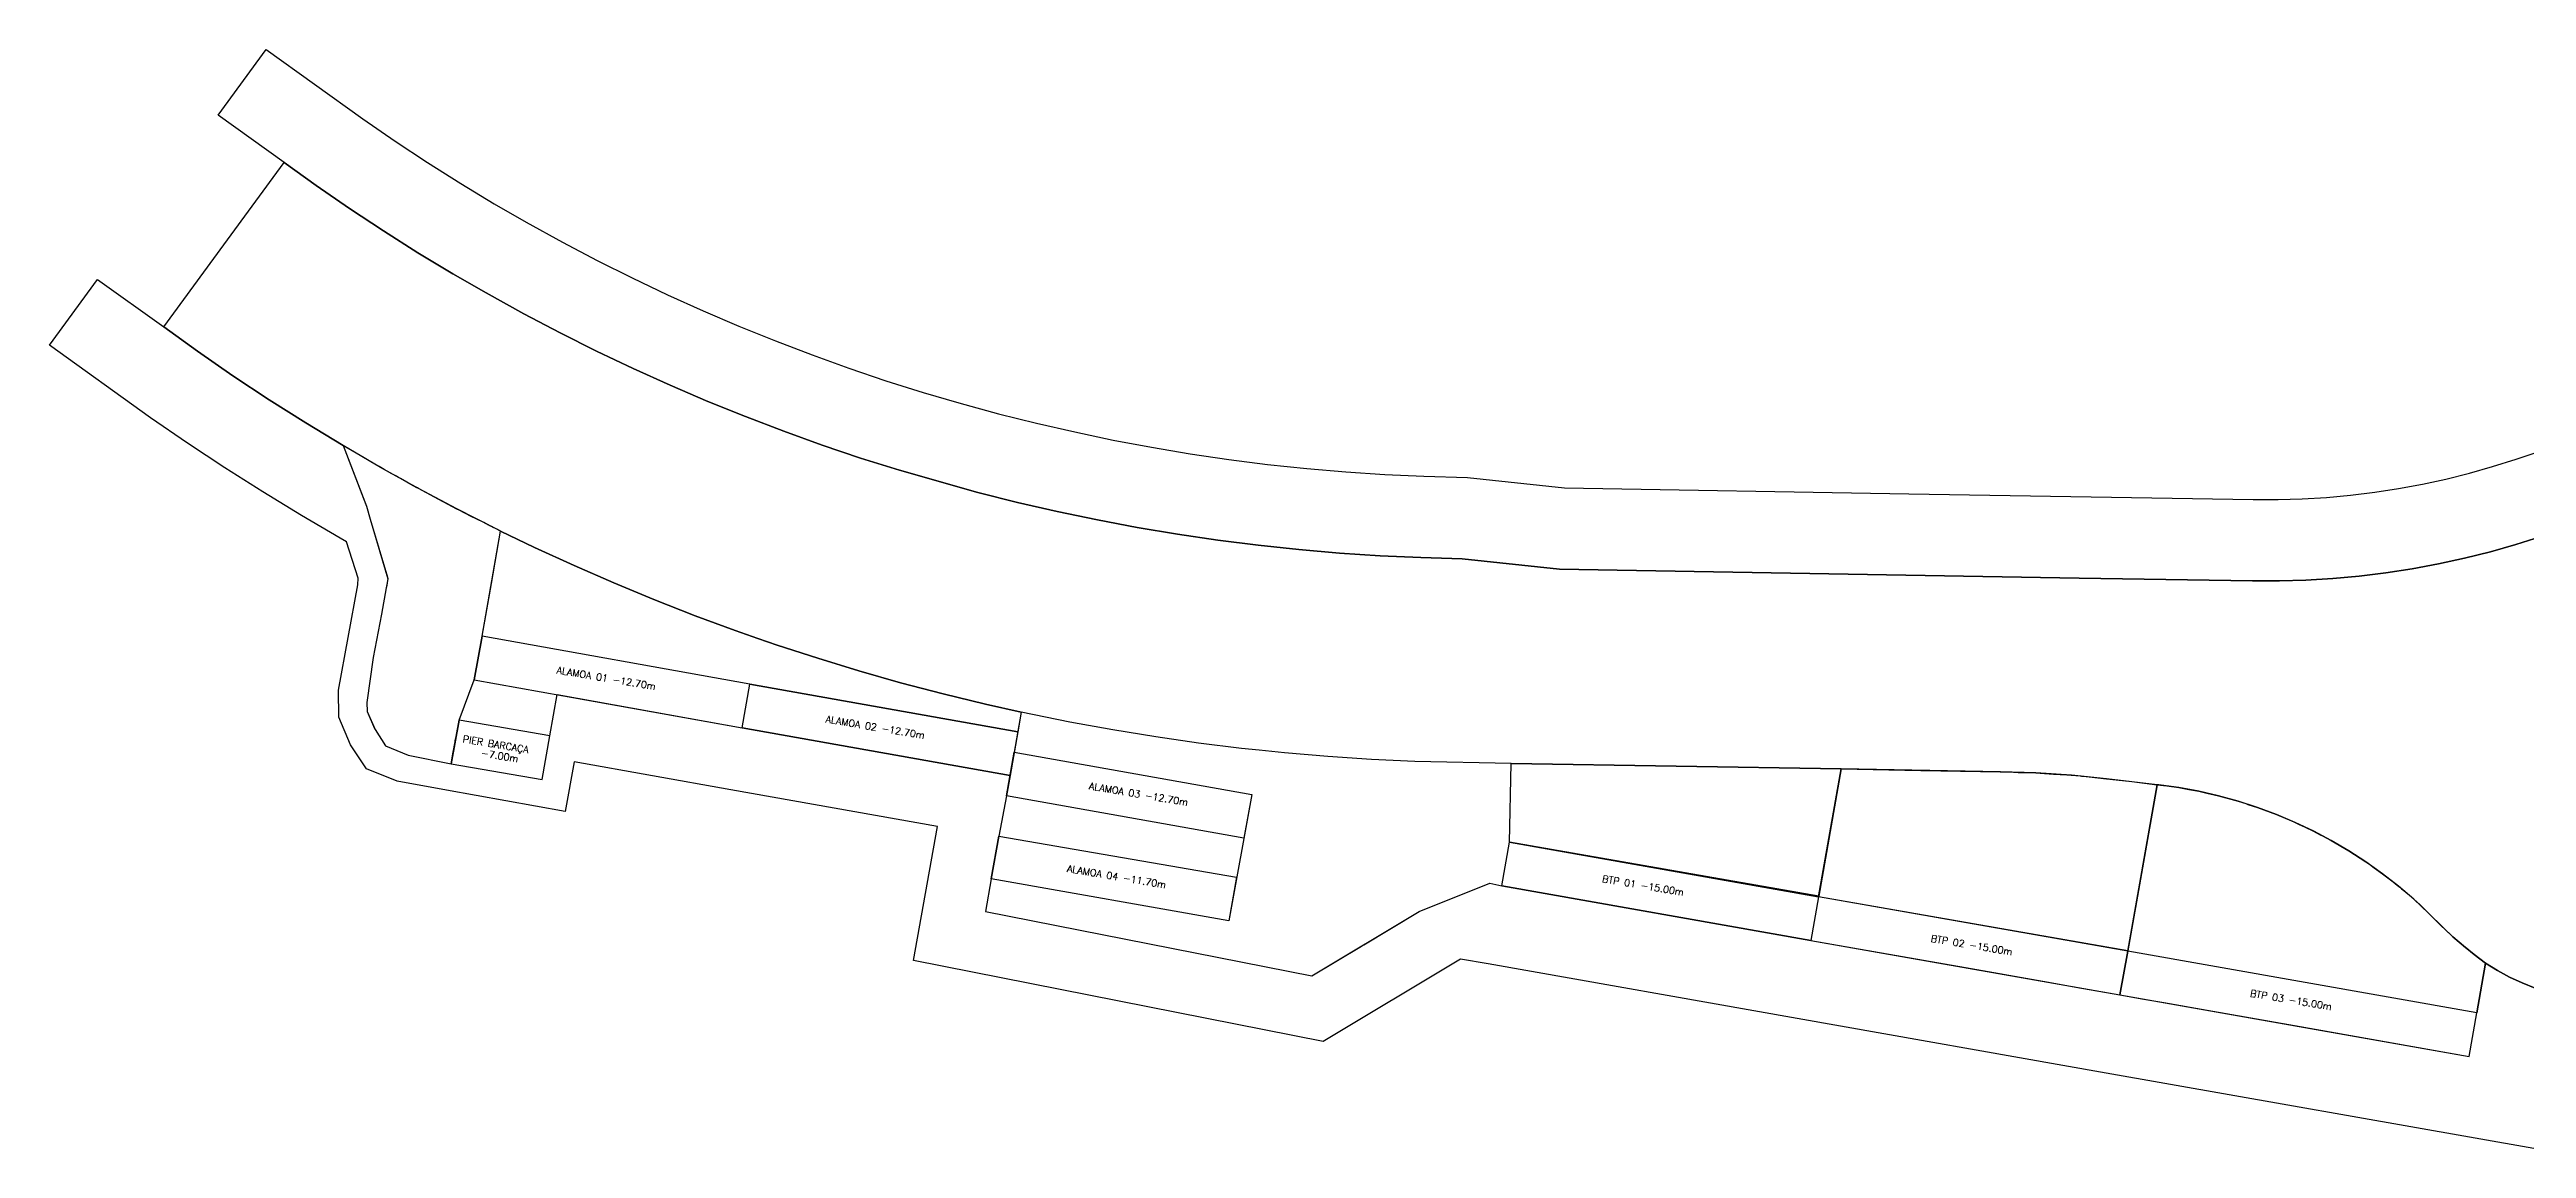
# Model space of a CAD drawing. Header units: metres. Extents: x 360306 to 369161, y 7338511 to 7354890.
# Drawn here: x 360306 to 363100, y 7353650 to 7354890 of the extents above; entities that cross this region are included whole.
import ezdxf

# ---------------------------------------------------------------- set-up
doc = ezdxf.new("R2010")
doc.units = ezdxf.units.M
doc.layers.add('04_SPA-MAN-BERÇOS-LIM CV_AREAS DE DRAGAGEM', color=7, linetype='Continuous')
doc.styles.add('PADRAO', font='simplex.shx')

msp = doc.modelspace()

# ---------------------------------------------------------------- linework, layer by layer
at = {"layer": '04_SPA-MAN-BERÇOS-LIM CV_AREAS DE DRAGAGEM'}
for points in [[(363116.9, 7354340.8), (363088.3, 7354331.7), (363059.6, 7354323.6), (363030.3, 7354316.2), (363001, 7354309.9), (362971.2, 7354304.3), (362941.7, 7354299.8), (362911.4, 7354296), (362881.7, 7354293.3), (362851.5, 7354291.5), (362821.6, 7354290.6), (362791.3, 7354290.6), (362595.8, 7354293.9), (362400.3, 7354297.2), (362204.9, 7354300.5), (362009.4, 7354303.8), (361899.7, 7354315.7), (361853.1, 7354316.9), (361807.2, 7354319.1), (361761.4, 7354322.1), (361715.6, 7354326.1), (361669.7, 7354331), (361624.2, 7354336.8), (361578.8, 7354343.5), (361533.3, 7354351.1), (361488.2, 7354359.6), (361443, 7354369), (361398.3, 7354379.3), (361353.5, 7354390.5), (361265.1, 7354415.5), (361221.2, 7354429.3), (361177.8, 7354444), (361134.6, 7354459.5), (361091.4, 7354476), (361048.7, 7354493.3), (361006.5, 7354511.4), (360964.8, 7354530.2), (360923.2, 7354550), (360882.2, 7354570.6), (360841.4, 7354592), (360798.7, 7354615.6), (360761.2, 7354637.3), (360721.9, 7354661), (360682.9, 7354685.7), (360644.8, 7354710.9), (360606.9, 7354737), (360571.1, 7354762.7), (360496.5, 7354816.3), (360550.8, 7354890.3), (360659.8, 7354812.1), (360696.2, 7354787), (360732.8, 7354762.8), (360770.2, 7354739.1), (360807.9, 7354716.3), (360843.9, 7354695.5), (360885, 7354672.8), (360924.1, 7354652.2), (360963.5, 7354632.5), (361003.4, 7354613.5), (361043.5, 7354595.4), (361084, 7354578), (361125, 7354561.4), (361166.5, 7354545.6), (361208, 7354530.7), (361249.6, 7354516.6), (361291.9, 7354503.3), (361331.9, 7354491.5), (361376.8, 7354479.3), (361419.7, 7354468.5), (361462.7, 7354458.7), (361506, 7354449.6), (361549.3, 7354441.5), (361593, 7354434.2), (361636.7, 7354427.7), (361680.3, 7354422.2), (361724.4, 7354417.5), (361768.4, 7354413.7), (361812.4, 7354410.7), (361856.5, 7354408.7), (361905.9, 7354407.3), (362015.1, 7354395.5), (362403.6, 7354389), (362792.1, 7354382.4), (362820.3, 7354382.4), (362847.3, 7354383.2), (362874.7, 7354384.9), (362901.6, 7354387.3), (362929.1, 7354390.7), (362955.8, 7354394.8), (362982.8, 7354399.8), (363009.3, 7354405.6), (363035.9, 7354412.3), (363061.9, 7354419.7), (363088.5, 7354428.1), (363218.4, 7354471.5)], [(363110, 7353831.1), (363095.4, 7353836.9), (363081.2, 7353843.5), (363067.5, 7353851), (363054, 7353859.3), (363041.2, 7353868.9), (363029.2, 7353878.7), (363017.2, 7353888.9), (363006.1, 7353899.6), (362989.9, 7353915.8), (362973.2, 7353931.4), (362955.8, 7353946.3), (362938, 7353960.1), (362919, 7353973.6), (362899.8, 7353985.9), (362880.1, 7353997.6), (362860.2, 7354008.1), (362839.4, 7354017.9), (362818.3, 7354027), (362796.9, 7354035), (362775.1, 7354041.9), (362752.9, 7354048.1), (362730.7, 7354053.2), (362708.2, 7354057.6), (362685.6, 7354060.5), (362683.6, 7354060.7), (362626.7, 7354067.4), (362586.9, 7354071.4), (362546.8, 7354074), (362506.8, 7354075.2), (362327.2, 7354078.4), (362141.1, 7354081.5), (361954.9, 7354084.7), (361846.2, 7354087), (361797.5, 7354089.2), (361748.3, 7354092.5), (361699.5, 7354096.6), (361670.9, 7354099.6), (361650.8, 7354101.7), (361602.4, 7354107.6), (361554, 7354114.6), (361505.6, 7354122.4), (361457.2, 7354131.3), (361402.2, 7354142.6), (361362, 7354151.5), (361314.4, 7354163.1), (361266.2, 7354175.8), (361219.3, 7354189.1), (361173, 7354203.3), (361127.2, 7354218.2), (361105.3, 7354225.7), (361079.6, 7354234.7), (361034.5, 7354251.4), (360988, 7354269.6), (360942.8, 7354288.3), (360897.9, 7354308), (360853.5, 7354328.4), (360815.1, 7354346.9), (360809.4, 7354349.7), (360765.7, 7354371.8), (360722.5, 7354394.9), (360679.7, 7354418.7), (360637.4, 7354443.3), (360595.3, 7354468.9), (360554.2, 7354495.1), (360513.2, 7354522.2), (360473.2, 7354549.8), (360435.1, 7354577.2), (360503.1, 7354670), (360571.1, 7354762.7), (360606.9, 7354737), (360644.8, 7354710.9), (360682.9, 7354685.7), (360721.9, 7354661), (360761.2, 7354637.3), (360798.7, 7354615.6), (360841.4, 7354592), (360882.2, 7354570.6), (360923.2, 7354550), (360964.8, 7354530.2), (361006.5, 7354511.4), (361048.7, 7354493.3), (361091.4, 7354476), (361134.6, 7354459.5), (361177.8, 7354444), (361221.2, 7354429.3), (361265.1, 7354415.5), (361353.5, 7354390.5), (361398.3, 7354379.3), (361443, 7354369), (361488.2, 7354359.6), (361533.3, 7354351.1), (361578.8, 7354343.5), (361624.2, 7354336.8), (361669.7, 7354331), (361715.6, 7354326.1), (361761.4, 7354322.1), (361807.2, 7354319.1), (361853.1, 7354316.9), (361899.7, 7354315.7), (362009.4, 7354303.8), (362204.9, 7354300.5), (362400.3, 7354297.2), (362595.8, 7354293.9), (362791.3, 7354290.6), (362821.6, 7354290.6), (362851.5, 7354291.5), (362881.7, 7354293.3), (362911.4, 7354296), (362941.7, 7354299.8), (362971.2, 7354304.3), (363001, 7354309.9), (363030.3, 7354316.2), (363059.6, 7354323.6), (363088.3, 7354331.7), (363116.9, 7354340.8)], [(363108.7, 7353650.1), (362626.2, 7353735.3), (362277.6, 7353796.8), (361928.9, 7353858.4), (361898, 7353863.8), (361743, 7353770.9), (361280.8, 7353862.2), (361307.8, 7354013.4), (361074.7, 7354054.9), (360897.9, 7354086.3), (360887.9, 7354030.6), (360754, 7354054.5), (360698.4, 7354064.5), (360664, 7354078.7), (360645.7, 7354105.8), (360632.6, 7354136.7), (360632.2, 7354167.4), (360654.1, 7354286.2), (360654.3, 7354293.7), (360641.4, 7354334.9), (360634.2, 7354338.9), (360590.4, 7354364.4), (360546.8, 7354391), (360504.2, 7354418.1), (360461.8, 7354446.2), (360420.3, 7354474.8), (360306.3, 7354556.7), (360360.6, 7354630.8), (360435.1, 7354577.2), (360473.2, 7354549.8), (360513.2, 7354522.2), (360554.2, 7354495.1), (360595.3, 7354468.9), (360637.4, 7354443.3), (360663.8, 7354375), (360668.1, 7354360.5), (360687.5, 7354294.7), (360688, 7354293.1), (360687.6, 7354291.2), (360687.1, 7354288.4), (360686.6, 7354285.6), (360686.1, 7354282.8), (360680.6, 7354253.3), (360671.5, 7354204.1), (360664.4, 7354153.5), (360664.5, 7354143.4), (360672.7, 7354124), (360673.5, 7354122.8), (360685.1, 7354104.6), (360710.7, 7354094), (360759.4, 7354084.4), (360861.8, 7354066.6), (360870.6, 7354115.9), (360879, 7354162.4), (361087.6, 7354125), (361389.8, 7354070.9), (361385.7, 7354048.1), (361377.1, 7354002.4), (361368.5, 7353954.4), (361362, 7353917.7), (361730.1, 7353845), (361786.1, 7353878.6), (361788.7, 7353880.1), (361851.4, 7353917.7), (361855, 7353919.2), (361931, 7353949.5), (361944.5, 7353946.6), (362293.1, 7353885), (362467.4, 7353854.3), (362554.6, 7353838.9), (362598.2, 7353831.2), (362641.7, 7353823.5), (362666.4, 7353819.2), (362691, 7353814.9), (362740.2, 7353806.2), (362838.7, 7353788.8), (363035.7, 7353754), (363044.3, 7353803.3), (363054, 7353859.3), (363067.5, 7353851), (363081.2, 7353843.5), (363095.4, 7353836.9), (363110, 7353831.1)]]:
    msp.add_lwpolyline(points, dxfattribs=at)
for points in [[(360637.4, 7354443.3), (360660.5, 7354383.5), (360663.8, 7354375), (360664.5, 7354372.4), (360668.1, 7354360.5), (360688, 7354293.1), (360687.6, 7354291.1), (360687.1, 7354288.4), (360686.1, 7354282.8), (360680.6, 7354253.3), (360671.5, 7354204.1), (360664.4, 7354153.5), (360664.5, 7354143.4), (360673.5, 7354122.8), (360685.1, 7354104.6), (360710.7, 7354094), (360759.4, 7354084.4), (360761.4, 7354095.5), (360763.8, 7354109), (360764, 7354110.3), (360764.9, 7354115.2), (360768.2, 7354133.6), (360785.4, 7354179.1), (360794.2, 7354228.3), (360804.7, 7354287.6), (360815.1, 7354346.9), (360814.5, 7354347.2), (360813.9, 7354347.5), (360812.9, 7354348), (360811.6, 7354348.6), (360810.9, 7354349), (360810, 7354349.4), (360809.4, 7354349.7), (360806.7, 7354351.1), (360806.1, 7354351.4), (360805.9, 7354351.5), (360805.6, 7354351.6), (360805.1, 7354351.9), (360804.7, 7354352.1), (360804.1, 7354352.4), (360803.8, 7354352.5), (360803.4, 7354352.7), (360803, 7354352.9), (360802.6, 7354353.1), (360802.2, 7354353.3), (360802, 7354353.5), (360801.6, 7354353.6), (360801.3, 7354353.8), (360801, 7354353.9), (360800.6, 7354354.1), (360800.3, 7354354.3), (360799.8, 7354354.5), (360799.1, 7354354.9), (360798.1, 7354355.4), (360796, 7354356.5), (360787.6, 7354360.8), (360782.8, 7354363.1), (360778.9, 7354365), (360778.4, 7354365.4), (360776.4, 7354366.4), (360773.4, 7354367.9), (360769, 7354370.2), (360765.9, 7354371.7), (360740.6, 7354385.2), (360722.5, 7354394.9), (360721.2, 7354395.5), (360721.2, 7354395.6), (360720.8, 7354395.8), (360716.6, 7354398.1), (360702.2, 7354406.1), (360699.9, 7354407.4), (360697.7, 7354408.7), (360692.6, 7354411.5), (360683.9, 7354416.3), (360678.1, 7354419.6), (360670.5, 7354424), (360661.2, 7354429.5), (360652.2, 7354434.7), (360640.4, 7354441.5)], [(360794.2, 7354228.3), (360815.1, 7354346.9), (360853.5, 7354328.4), (360897.9, 7354308), (360942.8, 7354288.3), (360988, 7354269.6), (361034.5, 7354251.4), (361079.6, 7354234.7), (361105.3, 7354225.7), (361127.2, 7354218.2), (361173, 7354203.3), (361219.3, 7354189.1), (361266.2, 7354175.8), (361314.4, 7354163.1), (361362, 7354151.5), (361402.2, 7354142.6), (361398.6, 7354120.2), (361096.4, 7354174.2)], [(360794.2, 7354228.3), (360785.4, 7354179.1), (361087.6, 7354125), (361096.4, 7354174.2)], [(361087.6, 7354125), (361096.4, 7354174.2), (361398.6, 7354120.2), (361389.8, 7354070.9)], [(361851.4, 7353917.7), (361931, 7353949.5), (361944.5, 7353946.6), (361953.2, 7353995.8), (361954.9, 7354084.7), (361846.2, 7354087), (361797.5, 7354089.2), (361748.3, 7354092.5), (361699.5, 7354096.6), (361670.9, 7354099.6), (361650.8, 7354101.7), (361602.4, 7354107.6), (361554, 7354114.6), (361505.6, 7354122.4), (361457.2, 7354131.3), (361402.2, 7354142.6), (361394.5, 7354097.3), (361662.3, 7354049.5), (361636.4, 7353907), (361368.5, 7353954.4), (361362, 7353917.7), (361730.1, 7353845)], [(360768.2, 7354133.6), (360759.4, 7354084.4), (360861.8, 7354066.6), (360870.6, 7354115.9)], [(361394.5, 7354097.3), (361662.3, 7354049.5), (361653.5, 7354000.3), (361385.7, 7354048.1)], [(361954.9, 7354084.7), (362327.2, 7354078.4), (362301.9, 7353934.7), (361953.2, 7353995.8)], [(362327.2, 7354078.4), (362417, 7354076.8), (362506.5, 7354075.2), (362521.6, 7354074.8), (362526.8, 7354074.6), (362536.7, 7354074.4), (362546.7, 7354074), (362551.7, 7354073.6), (362566.9, 7354072.7), (362581.8, 7354071.7), (362586.8, 7354071.4), (362596.8, 7354070.5), (362598.4, 7354070.3), (362600, 7354070.2), (362606.8, 7354069.4), (362613.4, 7354068.8), (362626.7, 7354067.4), (362655.2, 7354064.1), (362683.6, 7354060.7), (362650.5, 7353873.2), (362301.8, 7353934.3)], [(362650.4, 7353872.8), (362683.6, 7354060.7), (362694.5, 7354059.3), (362708.2, 7354057.6), (362719.5, 7354055.4), (362730.7, 7354053.2), (362739.7, 7354051.1), (362752.9, 7354048.1), (362775.1, 7354041.9), (362783.5, 7354039.3), (362786, 7354038.5), (362796.9, 7354035), (362818.3, 7354027), (362835.1, 7354019.8), (362837.9, 7354018.6), (362843.9, 7354015.8), (362849.8, 7354013), (362860.1, 7354008.1), (362867.7, 7354004.1), (362870.2, 7354002.8), (362880.1, 7353997.6), (362899.8, 7353985.9), (362919, 7353973.6), (362923, 7353970.8), (362928.5, 7353966.9), (362938, 7353960.1), (362943.8, 7353955.6), (362949.8, 7353951), (362952.1, 7353949.2), (362954.5, 7353947.3), (362955.8, 7353946.3), (362957.3, 7353944.9), (362959.4, 7353943.2), (362961.9, 7353941.1), (362964.5, 7353938.9), (362966.5, 7353937.4), (362973.2, 7353931.4), (362980.2, 7353925), (362985.6, 7353919.8), (362989.9, 7353915.8), (362997.3, 7353908.3), (363004.5, 7353901.2), (363008.6, 7353897.1), (363017.2, 7353888.9), (363031.4, 7353876.9), (363037, 7353872.3), (363041.2, 7353868.9), (363054, 7353859.3), (363044.3, 7353803.3)], [(361377.1, 7354002.4), (361645.1, 7353956.2), (361636.4, 7353907), (361368.5, 7353954.4)], [(361953.2, 7353995.8), (362301.8, 7353934.3), (362293.1, 7353885), (361944.5, 7353946.6)], [(362293.1, 7353885), (362641.7, 7353823.5), (362650.4, 7353872.8), (362301.8, 7353934.3)], [(362641.7, 7353823.5), (363035.7, 7353754), (363044.3, 7353803.3), (362650.4, 7353872.8)]]:
    msp.add_lwpolyline(points, close=True, dxfattribs=at)

# ---------------------------------------------------------------- texts
at = {"layer": '04_SPA-MAN-BERÇOS-LIM CV_AREAS DE DRAGAGEM', "style": 'PADRAO'}
for s, height, p in [('ALAMOA 01 -12.70m', 7.875, (360877.9, 7354186.3, 10.4)), ('PIER BARCAÇA', 7.875, (360771.9, 7354108.6, -11.7)), ('ALAMOA 02 -12.70m', 7.875, (361181.3, 7354131.1)), ('-7.00m', 7.87, (360792.6, 7354092.9)), ('ALAMOA 03 -12.70m', 7.875, (361478.4, 7354055.5, 10.4)), ('ALAMOA 04 -11.70m', 7.875, (361453.6, 7353962.4)), ('BTP 01 -15.00m', 7.875, (362057.2, 7353950.8)), ('BTP 02 -15.00m', 7.875, (362427.9, 7353883.5)), ('BTP 03 -15.00m', 7.875, (362788.1, 7353821.6))]:
    msp.add_text(s, height=height, rotation=350.4395, dxfattribs=at).set_placement(p)

doc.saveas('drawing.dxf')
